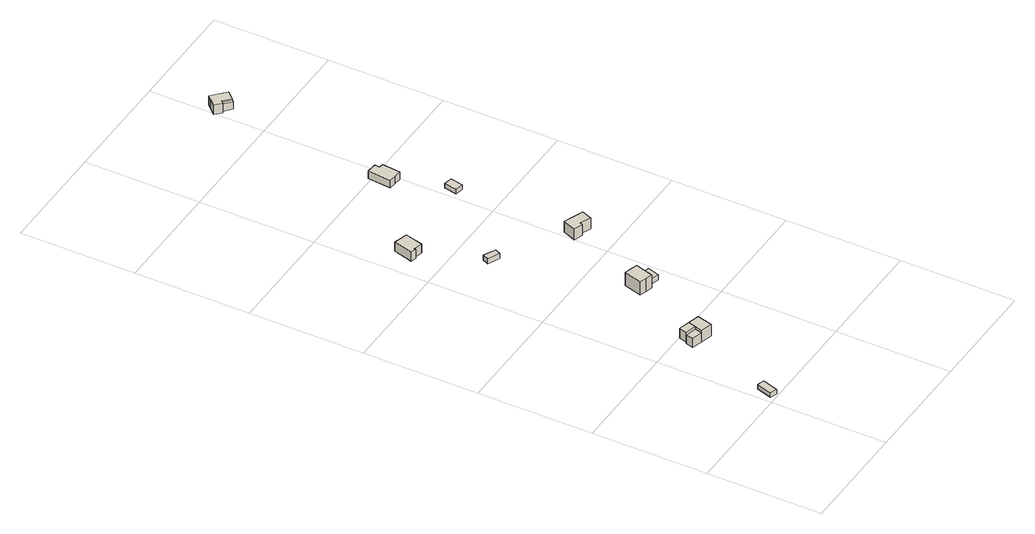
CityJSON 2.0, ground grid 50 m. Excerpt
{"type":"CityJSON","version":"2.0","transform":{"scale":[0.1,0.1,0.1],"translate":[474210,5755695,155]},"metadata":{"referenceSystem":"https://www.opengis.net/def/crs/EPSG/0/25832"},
"CityObjects":{
"building1":{"type":"Building","attributes":{"Gemeindeschluessel":"05711000","BezugspunktDach":"2000","function":"51009_1610","measuredHeight":2.6},"address":[{"country":"Germany"}],"geometry":[{"type":"Solid","lod":"1","boundaries":[[[[0,1,2,3]],[[4,5,6,7]],[[4,7,3,2]],[[5,4,2,1]],[[6,5,1,0]],[[7,6,0,3]]]]}]},
"building2":{"type":"Building","attributes":{"Gemeindeschluessel":"05711000","BezugspunktDach":"2000","function":"51009_1610","measuredHeight":6.03},"address":[{"country":"Germany"}],"geometry":[{"type":"Solid","lod":"1","boundaries":[[[[8,9,10,11]],[[12,13,14,15]],[[12,15,11,10]],[[13,12,10,9]],[[14,13,9,8]],[[15,14,8,11]]]]}]},
"building3":{"type":"Building","attributes":{"Gemeindeschluessel":"05711000","function":"31001_1310"},"address":[{"country":"Germany"}],"children":["building3-1","building3-2"]},
"building3-1":{"type":"BuildingPart","attributes":{"BezugspunktDach":"2000","measuredHeight":6.67},"parents":["building3"],"geometry":[{"type":"Solid","lod":"1","boundaries":[[[[11,16,17,18]],[[19,20,21,22]],[[19,22,18,17]],[[20,19,17,16]],[[21,20,16,11]],[[22,21,11,18]]]]}]},
"building3-2":{"type":"BuildingPart","attributes":{"BezugspunktDach":"2000","measuredHeight":4.31},"parents":["building3"],"geometry":[{"type":"Solid","lod":"1","boundaries":[[[[23,24,25,26]],[[20,27,28,29]],[[20,29,26,25]],[[27,20,25,24]],[[28,27,24,23]],[[29,28,23,26]]]]}]},
"building4":{"type":"Building","attributes":{"Gemeindeschluessel":"05711000","BezugspunktDach":"2000","function":"31001_1310","measuredHeight":4.91},"address":[{"country":"Germany"}],"geometry":[{"type":"Solid","lod":"1","boundaries":[[[[30,31,32,33,34,35,36,37]],[[38,39,40,41,42,43,44,45]],[[38,45,37,36]],[[39,38,36,35]],[[40,39,35,34]],[[41,40,34,33]],[[42,41,33,32]],[[43,42,32,31]],[[44,43,31,30]],[[45,44,30,37]]]]}]},
"building5":{"type":"Building","attributes":{"Gemeindeschluessel":"05711000","BezugspunktDach":"2000","function":"31001_9998","measuredHeight":2.49},"address":[{"country":"Germany"}],"geometry":[{"type":"Solid","lod":"1","boundaries":[[[[46,47,48,49]],[[50,51,52,53]],[[50,53,49,48]],[[51,50,48,47]],[[52,51,47,46]],[[53,52,46,49]]]]}]},
"building6":{"type":"Building","attributes":{"Gemeindeschluessel":"05711000","BezugspunktDach":"2000","function":"31001_1310","measuredHeight":7.23},"address":[{"country":"Germany"}],"geometry":[{"type":"Solid","lod":"1","boundaries":[[[[54,55,56,57,58,59,60]],[[61,62,63,64,65,66,67]],[[61,67,60,59]],[[62,61,59,58]],[[63,62,58,57]],[[64,63,57,56]],[[65,64,56,55]],[[66,65,55,54]],[[67,66,54,60]]]]}]},
"building7":{"type":"Building","attributes":{"Gemeindeschluessel":"05711000","BezugspunktDach":"2000","function":"51009_1610","measuredHeight":3.6},"address":[{"country":"Germany"}],"geometry":[{"type":"Solid","lod":"1","boundaries":[[[[68,69,70,71]],[[72,73,74,75]],[[72,75,71,70]],[[73,72,70,69]],[[74,73,69,68]],[[75,74,68,71]]]]}]},
"building8":{"type":"Building","attributes":{"Gemeindeschluessel":"05711000","BezugspunktDach":"2000","function":"31001_1310","measuredHeight":6.73},"address":[{"country":"Germany"}],"geometry":[{"type":"Solid","lod":"1","boundaries":[[[[76,77,78,79,80,81,82,83]],[[84,85,86,87,88,89,90,91]],[[84,91,83,82]],[[85,84,82,81]],[[86,85,81,80]],[[87,86,80,79]],[[88,87,79,78]],[[89,88,78,77]],[[90,89,77,76]],[[91,90,76,83]]]]}]},
"building9":{"type":"Building","attributes":{"Gemeindeschluessel":"05711000","BezugspunktDach":"2000","function":"31001_1310","measuredHeight":4.33},"address":[{"country":"Germany"}],"geometry":[{"type":"Solid","lod":"1","boundaries":[[[[92,93,94,95,96,97,98,99]],[[100,101,102,103,104,105,106,107]],[[100,107,99,98]],[[101,100,98,97]],[[102,101,97,96]],[[103,102,96,95]],[[104,103,95,94]],[[105,104,94,93]],[[106,105,93,92]],[[107,106,92,99]]]]}]},
"building10":{"type":"Building","attributes":{"Gemeindeschluessel":"05711000","BezugspunktDach":"2000","function":"31001_9998","measuredHeight":2.09},"address":[{"country":"Germany"}],"geometry":[{"type":"Solid","lod":"1","boundaries":[[[[108,109,110,111]],[[112,113,114,115]],[[112,115,111,110]],[[113,112,110,109]],[[114,113,109,108]],[[115,114,108,111]]]]}]},
"building11":{"type":"Building","attributes":{"Gemeindeschluessel":"05711000","function":"31001_1310"},"address":[{"country":"Germany"}],"children":["building11-1","building11-2"]},
"building11-1":{"type":"BuildingPart","attributes":{"BezugspunktDach":"2000","measuredHeight":5.29},"parents":["building11"],"geometry":[{"type":"Solid","lod":"1","boundaries":[[[[116,117,118,119,120,121,122,123]],[[124,125,126,127,128,129,130,131]],[[124,131,123,122]],[[125,124,122,121]],[[126,125,121,120]],[[127,126,120,119]],[[128,127,119,118]],[[129,128,118,117]],[[130,129,117,116]],[[131,130,116,123]]]]}]},
"building11-2":{"type":"BuildingPart","attributes":{"BezugspunktDach":"2000","measuredHeight":3.55},"address":[{"country":"Germany"}],"parents":["building11"],"geometry":[{"type":"Solid","lod":"1","boundaries":[[[[132,133,134,135]],[[136,137,138,139]],[[136,139,135,134]],[[137,136,134,133]],[[138,137,133,132]],[[139,138,132,135]]]]}]}
},
"vertices":[
[50,87,26],[28,19,26],[58,9,26],[80,78,26],[58,9,5],[28,19,5],[50,87,5],[80,78,5],
[161,491,65],[152,457,65],[200,445,65],[209,478,65],[200,445,17],[152,457,17],[161,491,17],[209,478,17],
[191,411,65],[240,398,65],[258,465,65],[240,398,10],[191,411,10],[209,478,10],[258,465,10],
[152,457,53],[143,424,53],[191,411,53],[200,445,53],[143,424,10],[152,457,10],[200,445,10],
[56,1651,122],[26,1659,122],[3,1574,122],[25,1568,122],[27,1575,122],[35,1573,122],[65,1565,122],[86,1643,122],[65,1565,78],[35,1573,78],[27,1575,78],[25,1568,78],[3,1574,78],[26,1659,78],[56,1651,78],[86,1643,78],
[181,1361,68],[169,1335,68],[220,1310,68],[232,1335,68],[220,1310,44],[169,1335,44],[181,1361,44],[232,1335,44],
[407,817,74],[377,826,74],[348,835,74],[324,755,74],[354,747,74],[383,738,74],[398,789,74],[383,738,11],[354,747,11],[324,755,11],[348,835,11],[377,826,11],[407,817,11],[398,789,11],
[398,789,57],[383,738,57],[416,728,57],[432,779,57],[416,728,31],[383,738,31],[398,789,31],[432,779,31],
[546,1172,77],[504,1189,77],[482,1132,77],[519,1118,77],[524,1130,77],[529,1128,77],[571,1111,77],[588,1156,77],[571,1111,24],[529,1128,24],[524,1130,24],[519,1118,24],[482,1132,24],[504,1189,24],[546,1172,24],[588,1156,24],
[373,1922,145],[375,1944,145],[363,1945,145],[331,1948,145],[322,1846,145],[353,1843,145],[384,1840,145],[392,1920,145],[384,1840,109],[353,1843,109],[322,1846,109],[331,1948,109],[363,1945,109],[375,1944,109],[373,1922,109],[392,1920,109],
[468,1691,90],[457,1635,90],[493,1628,90],[504,1684,90],[493,1628,69],[457,1635,69],[468,1691,69],[504,1684,69],
[428,2700,151],[412,2683,151],[387,2655,151],[414,2630,151],[424,2641,151],[454,2612,151],[470,2629,151],[486,2646,151],[470,2629,105],[454,2612,105],[424,2641,105],[414,2630,105],[387,2655,105],[412,2683,105],[428,2700,105],[486,2646,105],
[424,2641,148],[414,2630,148],[445,2602,148],[454,2612,148],[445,2602,112],[414,2630,112],[424,2641,112],[454,2612,112]
]}
